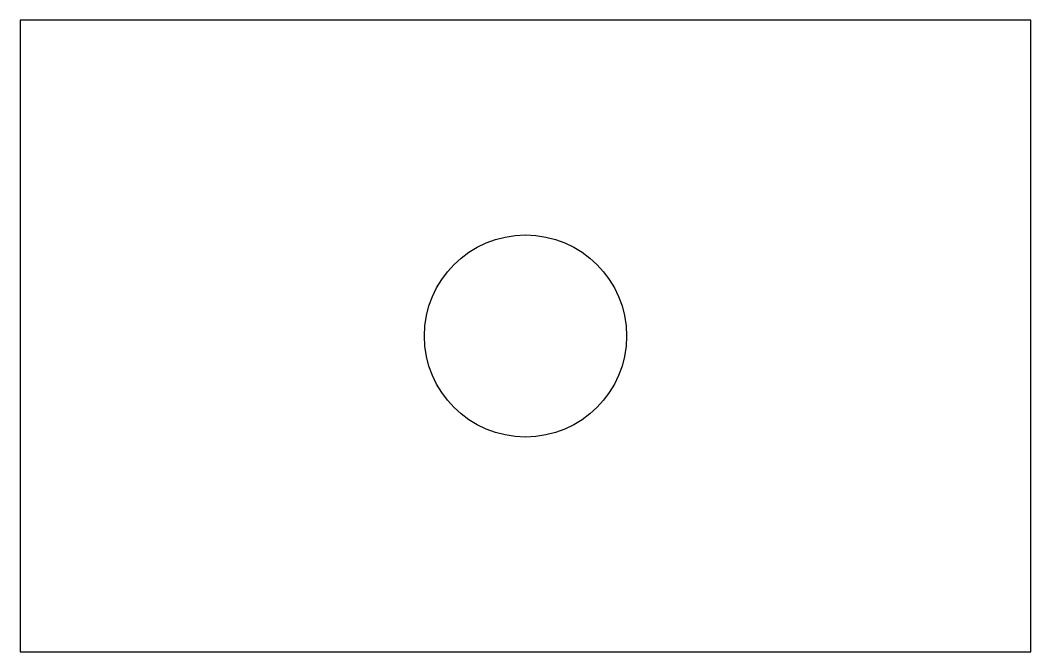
# Model space of a CAD drawing. Header units: metres. Extents: x 0 to 4, y 0 to 2.5.
import ezdxf

# ---------------------------------------------------------------- set-up
doc = ezdxf.new("R2010")
doc.units = ezdxf.units.M

msp = doc.modelspace()

# ---------------------------------------------------------------- linework, layer by layer
for p, q in [((4, 2.5), (0, 2.5)), ((0, 2.5), (0, 0)), ((4, 0), (4, 2.5)), ((0, 0), (4, 0))]:
    msp.add_line(p, q)
msp.add_circle((2, 1.25), 0.4)

doc.saveas('drawing.dxf')
